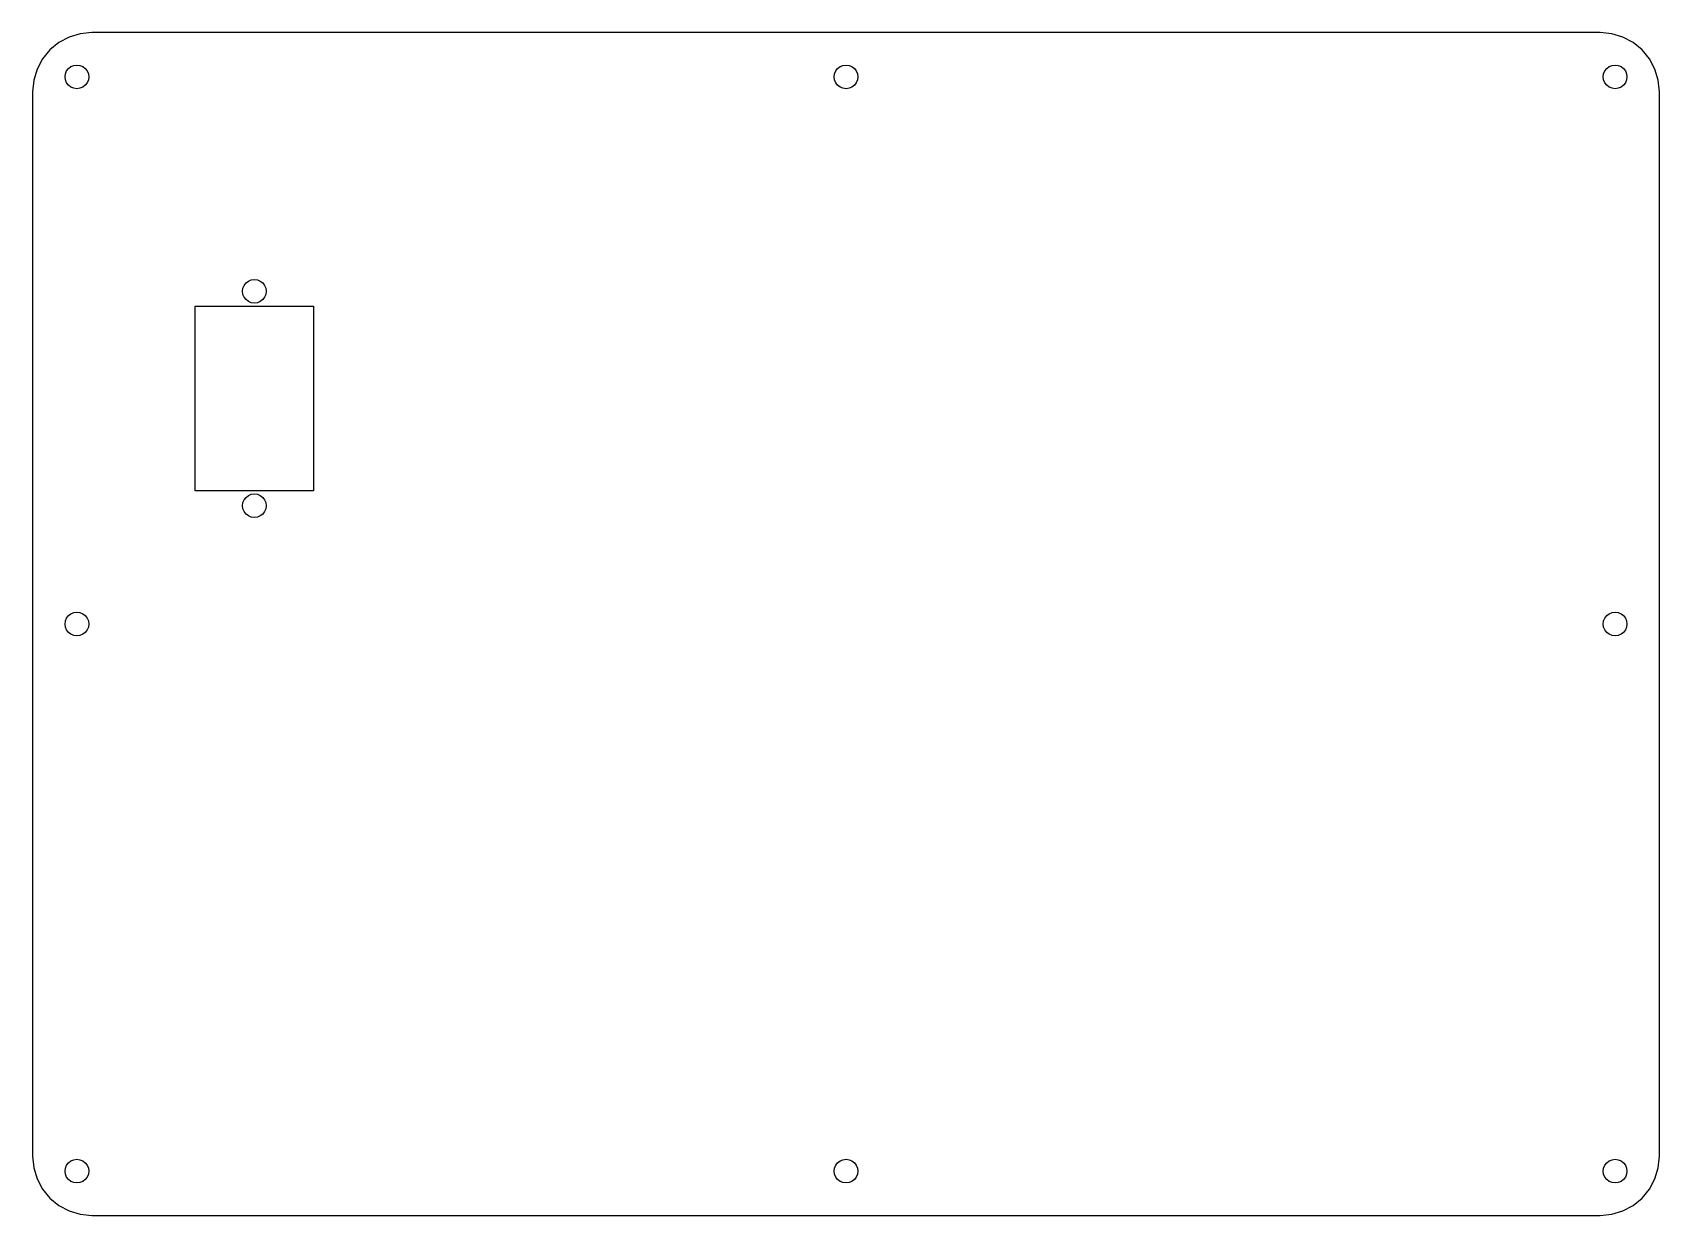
# Model space of a CAD drawing. Header units: metres. Extents: x -110 to 110, y -120 to 40.
import ezdxf

# ---------------------------------------------------------------- set-up
doc = ezdxf.new("R2010")
doc.units = ezdxf.units.M

msp = doc.modelspace()

# ---------------------------------------------------------------- linework, layer by layer
for p, q in [((-103.561, 39.8463), (-105.061, 39.391)), ((-102, 40), (-103.561, 39.8463)), ((102, 40), (-102, 40)), ((103.561, 39.8463), (102, 40)), ((105.061, 39.391), (103.561, 39.8463)), ((-107.657, 37.6568), (-108.652, 36.4445)), ((-106.445, 38.6517), (-107.657, 37.6568)), ((-105.061, 39.391), (-106.445, 38.6517)), ((106.445, 38.6517), (105.061, 39.391)), ((107.657, 37.6568), (106.445, 38.6517)), ((108.652, 36.4445), (107.657, 37.6568)), ((-108.652, 36.4445), (-109.391, 35.0615)), ((-105.131, 35.1314), (-104.8, 35.3856)), ((-104.8, 35.3856), (-104.414, 35.5455)), ((-104.414, 35.5455), (-104, 35.6)), ((-104, 35.6), (-103.586, 35.5455)), ((-103.586, 35.5455), (-103.2, 35.3856)), ((-103.2, 35.3856), (-102.869, 35.1314)), ((-1.13136, 35.1314), (-0.799988, 35.3856)), ((-0.799988, 35.3856), (-0.414108, 35.5455)), ((-0.414108, 35.5455), (0, 35.6)), ((0, 35.6), (0.414108, 35.5455)), ((0.414108, 35.5455), (0.799988, 35.3856)), ((0.799988, 35.3856), (1.13136, 35.1314)), ((102.869, 35.1314), (103.2, 35.3856)), ((103.2, 35.3856), (103.586, 35.5455)), ((103.586, 35.5455), (104, 35.6)), ((104, 35.6), (104.414, 35.5455)), ((104.414, 35.5455), (104.8, 35.3856)), ((104.8, 35.3856), (105.131, 35.1314)), ((109.391, 35.0615), (108.652, 36.4445)), ((-109.846, 33.5607), (-110, 32)), ((-109.391, 35.0615), (-109.846, 33.5607)), ((-105.6, 34), (-105.545, 34.4141)), ((-105.545, 33.5859), (-105.6, 34)), ((-105.545, 34.4141), (-105.386, 34.8)), ((-105.386, 33.2), (-105.545, 33.5859)), ((-105.386, 34.8), (-105.131, 35.1314)), ((-105.131, 32.8686), (-105.386, 33.2)), ((-102.869, 35.1314), (-102.614, 34.8)), ((-102.614, 33.2), (-102.869, 32.8686)), ((-102.614, 34.8), (-102.455, 34.4141)), ((-102.455, 33.5859), (-102.614, 33.2)), ((-102.455, 34.4141), (-102.4, 34)), ((-102.4, 34), (-102.455, 33.5859)), ((-1.59999, 34), (-1.54547, 34.4141)), ((-1.54547, 33.5859), (-1.59999, 34)), ((-1.54547, 34.4141), (-1.38564, 34.8)), ((-1.38564, 33.2), (-1.54547, 33.5859)), ((-1.38564, 34.8), (-1.13136, 35.1314)), ((-1.13136, 32.8686), (-1.38564, 33.2)), ((1.13136, 35.1314), (1.38564, 34.8)), ((1.38564, 33.2), (1.13136, 32.8686)), ((1.38564, 34.8), (1.54547, 34.4141)), ((1.54547, 33.5859), (1.38564, 33.2)), ((1.54547, 34.4141), (1.59999, 34)), ((1.59999, 34), (1.54547, 33.5859)), ((102.4, 34), (102.455, 34.4141)), ((102.455, 33.5859), (102.4, 34)), ((102.455, 34.4141), (102.614, 34.8)), ((102.614, 33.2), (102.455, 33.5859)), ((102.614, 34.8), (102.869, 35.1314)), ((102.869, 32.8686), (102.614, 33.2)), ((105.131, 35.1314), (105.386, 34.8)), ((105.386, 33.2), (105.131, 32.8686)), ((105.386, 34.8), (105.545, 34.4141)), ((105.545, 33.5859), (105.386, 33.2)), ((105.545, 34.4141), (105.6, 34)), ((105.6, 34), (105.545, 33.5859)), ((109.846, 33.5607), (109.391, 35.0615)), ((110, 32), (109.846, 33.5607)), ((-110, 32), (-110, -112)), ((-104.8, 32.6143), (-105.131, 32.8686)), ((-104.414, 32.4545), (-104.8, 32.6143)), ((-104, 32.4), (-104.414, 32.4545)), ((-103.586, 32.4545), (-104, 32.4)), ((-103.2, 32.6143), (-103.586, 32.4545)), ((-102.869, 32.8686), (-103.2, 32.6143)), ((-0.799988, 32.6143), (-1.13136, 32.8686)), ((-0.414108, 32.4545), (-0.799988, 32.6143)), ((0, 32.4), (-0.414108, 32.4545)), ((0.414108, 32.4545), (0, 32.4)), ((0.799988, 32.6143), (0.414108, 32.4545)), ((1.13136, 32.8686), (0.799988, 32.6143)), ((103.2, 32.6143), (102.869, 32.8686)), ((103.586, 32.4545), (103.2, 32.6143)), ((104, 32.4), (103.586, 32.4545)), ((104.414, 32.4545), (104, 32.4)), ((104.8, 32.6143), (104.414, 32.4545)), ((105.131, 32.8686), (104.8, 32.6143)), ((110, -112), (110, 32)), ((-81.6, 5), (-81.5455, 5.41411)), ((-81.5455, 4.58588), (-81.6, 5)), ((-81.5455, 5.41411), (-81.3856, 5.79999)), ((-81.3856, 4.2), (-81.5455, 4.58588)), ((-81.3856, 5.79999), (-81.1314, 6.13136)), ((-81.1314, 6.13136), (-80.8, 6.38564)), ((-80.8, 6.38564), (-80.4141, 6.54547)), ((-80.4141, 6.54547), (-80, 6.59999)), ((-80, 6.59999), (-79.5859, 6.54547)), ((-79.5859, 6.54547), (-79.2, 6.38564)), ((-79.2, 6.38564), (-78.8686, 6.13136)), ((-78.8686, 6.13136), (-78.6143, 5.79999)), ((-78.6143, 5.79999), (-78.4545, 5.41411)), ((-78.4545, 4.58588), (-78.6143, 4.2)), ((-78.4545, 5.41411), (-78.4, 5)), ((-78.4, 5), (-78.4545, 4.58588)), ((-88, -22), (-88, 3)), ((-88, 3), (-72, 3)), ((-81.1314, 3.86862), (-81.3856, 4.2)), ((-80.8, 3.61435), (-81.1314, 3.86862)), ((-80.4141, 3.45451), (-80.8, 3.61435)), ((-80, 3.39999), (-80.4141, 3.45451)), ((-79.5859, 3.45451), (-80, 3.39999)), ((-79.2, 3.61435), (-79.5859, 3.45451)), ((-78.8686, 3.86862), (-79.2, 3.61435)), ((-78.6143, 4.2), (-78.8686, 3.86862)), ((-72, 3), (-72, -22)), ((-72, -22), (-88, -22)), ((-81.6, -24), (-81.5455, -23.5859)), ((-81.5455, -24.4141), (-81.6, -24)), ((-81.5455, -23.5859), (-81.3856, -23.2)), ((-81.3856, -23.2), (-81.1314, -22.8686)), ((-81.1314, -22.8686), (-80.8, -22.6143)), ((-80.8, -22.6143), (-80.4141, -22.4545)), ((-80.4141, -22.4545), (-80, -22.4)), ((-80, -22.4), (-79.5859, -22.4545)), ((-79.5859, -22.4545), (-79.2, -22.6143)), ((-79.2, -22.6143), (-78.8686, -22.8686)), ((-78.8686, -22.8686), (-78.6143, -23.2)), ((-78.6143, -23.2), (-78.4545, -23.5859)), ((-78.4545, -23.5859), (-78.4, -24)), ((-78.4, -24), (-78.4545, -24.4141)), ((-81.3856, -24.8), (-81.5455, -24.4141)), ((-81.1314, -25.1314), (-81.3856, -24.8)), ((-80.8, -25.3856), (-81.1314, -25.1314)), ((-80.4141, -25.5455), (-80.8, -25.3856)), ((-80, -25.6), (-80.4141, -25.5455)), ((-79.5859, -25.5455), (-80, -25.6)), ((-79.2, -25.3856), (-79.5859, -25.5455)), ((-78.8686, -25.1314), (-79.2, -25.3856)), ((-78.6143, -24.8), (-78.8686, -25.1314)), ((-78.4545, -24.4141), (-78.6143, -24.8)), ((-105.6, -40), (-105.545, -39.5859)), ((-105.545, -39.5859), (-105.386, -39.2)), ((-105.386, -39.2), (-105.131, -38.8686)), ((-105.131, -38.8686), (-104.8, -38.6143)), ((-104.8, -38.6143), (-104.414, -38.4545)), ((-104.414, -38.4545), (-104, -38.4)), ((-104, -38.4), (-103.586, -38.4545)), ((-103.586, -38.4545), (-103.2, -38.6143)), ((-103.2, -38.6143), (-102.869, -38.8686)), ((-102.869, -38.8686), (-102.614, -39.2)), ((-102.614, -39.2), (-102.455, -39.5859)), ((-102.455, -39.5859), (-102.4, -40)), ((102.4, -40), (102.455, -39.5859)), ((102.455, -39.5859), (102.614, -39.2)), ((102.614, -39.2), (102.869, -38.8686)), ((102.869, -38.8686), (103.2, -38.6143)), ((103.2, -38.6143), (103.586, -38.4545)), ((103.586, -38.4545), (104, -38.4)), ((104, -38.4), (104.414, -38.4545)), ((104.414, -38.4545), (104.8, -38.6143)), ((104.8, -38.6143), (105.131, -38.8686)), ((105.131, -38.8686), (105.386, -39.2)), ((105.386, -39.2), (105.545, -39.5859)), ((105.545, -39.5859), (105.6, -40)), ((-105.545, -40.4141), (-105.6, -40)), ((-105.386, -40.8), (-105.545, -40.4141)), ((-105.131, -41.1314), (-105.386, -40.8)), ((-104.8, -41.3856), (-105.131, -41.1314)), ((-104.414, -41.5455), (-104.8, -41.3856)), ((-104, -41.6), (-104.414, -41.5455)), ((-103.586, -41.5455), (-104, -41.6)), ((-103.2, -41.3856), (-103.586, -41.5455)), ((-102.869, -41.1314), (-103.2, -41.3856)), ((-102.614, -40.8), (-102.869, -41.1314)), ((-102.455, -40.4141), (-102.614, -40.8)), ((-102.4, -40), (-102.455, -40.4141)), ((102.455, -40.4141), (102.4, -40)), ((102.614, -40.8), (102.455, -40.4141)), ((102.869, -41.1314), (102.614, -40.8)), ((103.2, -41.3856), (102.869, -41.1314)), ((103.586, -41.5455), (103.2, -41.3856)), ((104, -41.6), (103.586, -41.5455)), ((104.414, -41.5455), (104, -41.6)), ((104.8, -41.3856), (104.414, -41.5455)), ((105.131, -41.1314), (104.8, -41.3856)), ((105.386, -40.8), (105.131, -41.1314)), ((105.545, -40.4141), (105.386, -40.8)), ((105.6, -40), (105.545, -40.4141)), ((-110, -112), (-109.846, -113.561)), ((109.846, -113.561), (110, -112)), ((-109.846, -113.561), (-109.391, -115.061)), ((-105.6, -114), (-105.545, -113.586)), ((-105.545, -114.414), (-105.6, -114)), ((-105.545, -113.586), (-105.386, -113.2)), ((-105.386, -113.2), (-105.131, -112.869)), ((-105.131, -112.869), (-104.8, -112.614)), ((-104.8, -112.614), (-104.414, -112.455)), ((-104.414, -112.455), (-104, -112.4)), ((-104, -112.4), (-103.586, -112.455)), ((-103.586, -112.455), (-103.2, -112.614)), ((-103.2, -112.614), (-102.869, -112.869)), ((-102.869, -112.869), (-102.614, -113.2)), ((-102.614, -113.2), (-102.455, -113.586)), ((-102.455, -113.586), (-102.4, -114)), ((-102.4, -114), (-102.455, -114.414)), ((-1.59999, -114), (-1.54547, -113.586)), ((-1.54547, -114.414), (-1.59999, -114)), ((-1.54547, -113.586), (-1.38564, -113.2)), ((-1.38564, -113.2), (-1.13136, -112.869)), ((-1.13136, -112.869), (-0.799988, -112.614)), ((-0.799988, -112.614), (-0.414108, -112.455)), ((-0.414108, -112.455), (0, -112.4)), ((0, -112.4), (0.414108, -112.455)), ((0.414108, -112.455), (0.799988, -112.614)), ((0.799988, -112.614), (1.13136, -112.869)), ((1.13136, -112.869), (1.38564, -113.2)), ((1.38564, -113.2), (1.54547, -113.586)), ((1.54547, -113.586), (1.59999, -114)), ((1.59999, -114), (1.54547, -114.414)), ((102.4, -114), (102.455, -113.586)), ((102.455, -114.414), (102.4, -114)), ((102.455, -113.586), (102.614, -113.2)), ((102.614, -113.2), (102.869, -112.869)), ((102.869, -112.869), (103.2, -112.614)), ((103.2, -112.614), (103.586, -112.455)), ((103.586, -112.455), (104, -112.4)), ((104, -112.4), (104.414, -112.455)), ((104.414, -112.455), (104.8, -112.614)), ((104.8, -112.614), (105.131, -112.869)), ((105.131, -112.869), (105.386, -113.2)), ((105.386, -113.2), (105.545, -113.586)), ((105.545, -113.586), (105.6, -114)), ((105.6, -114), (105.545, -114.414)), ((109.391, -115.061), (109.846, -113.561)), ((-109.391, -115.061), (-108.652, -116.445)), ((-108.652, -116.445), (-107.657, -117.657)), ((-105.386, -114.8), (-105.545, -114.414)), ((-105.131, -115.131), (-105.386, -114.8)), ((-104.8, -115.386), (-105.131, -115.131)), ((-104.414, -115.545), (-104.8, -115.386)), ((-104, -115.6), (-104.414, -115.545)), ((-103.586, -115.545), (-104, -115.6)), ((-103.2, -115.386), (-103.586, -115.545)), ((-102.869, -115.131), (-103.2, -115.386)), ((-102.614, -114.8), (-102.869, -115.131)), ((-102.455, -114.414), (-102.614, -114.8)), ((-1.38564, -114.8), (-1.54547, -114.414)), ((-1.13136, -115.131), (-1.38564, -114.8)), ((-0.799988, -115.386), (-1.13136, -115.131)), ((-0.414108, -115.545), (-0.799988, -115.386)), ((0, -115.6), (-0.414108, -115.545)), ((0.414108, -115.545), (0, -115.6)), ((0.799988, -115.386), (0.414108, -115.545)), ((1.13136, -115.131), (0.799988, -115.386)), ((1.38564, -114.8), (1.13136, -115.131)), ((1.54547, -114.414), (1.38564, -114.8)), ((102.614, -114.8), (102.455, -114.414)), ((102.869, -115.131), (102.614, -114.8)), ((103.2, -115.386), (102.869, -115.131)), ((103.586, -115.545), (103.2, -115.386)), ((104, -115.6), (103.586, -115.545)), ((104.414, -115.545), (104, -115.6)), ((104.8, -115.386), (104.414, -115.545)), ((105.131, -115.131), (104.8, -115.386)), ((105.386, -114.8), (105.131, -115.131)), ((105.545, -114.414), (105.386, -114.8)), ((107.657, -117.657), (108.652, -116.445)), ((108.652, -116.445), (109.391, -115.061)), ((-107.657, -117.657), (-106.445, -118.652)), ((-106.445, -118.652), (-105.061, -119.391)), ((105.061, -119.391), (106.445, -118.652)), ((106.445, -118.652), (107.657, -117.657)), ((-105.061, -119.391), (-103.561, -119.846)), ((-103.561, -119.846), (-102, -120)), ((-102, -120), (102, -120)), ((102, -120), (103.561, -119.846)), ((103.561, -119.846), (105.061, -119.391))]:
    msp.add_line(p, q)

doc.saveas('drawing.dxf')
